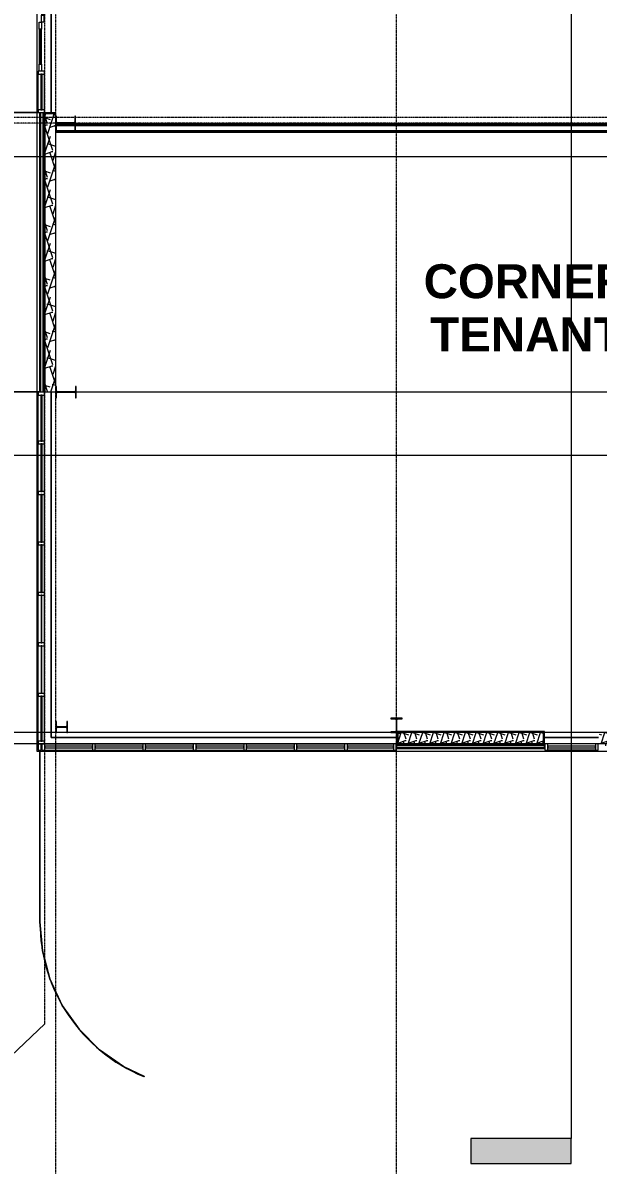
# Model space of a CAD drawing. Header units: inches. Extents: x 25369 to 33163, y -23509 to -20274.
# Drawn here: x 27977 to 28390, y -23098 to -22278 of the extents above; entities that cross this region are included whole.
import ezdxf

# ---------------------------------------------------------------- set-up
doc = ezdxf.new("R2010")
doc.units = ezdxf.units.IN
doc.header["$MEASUREMENT"] = 0
doc.linetypes.add('Grid Line 1_2_', pattern=[0.875, 0.5, -0.125, 0.125, -0.125])
for name, color, linetype, lineweight in [('A-DOOR', 31, 'Continuous', 13), ('A-FLOR', 192, 'Continuous', 13), ('A-GLAZ-CURT', 52, 'Continuous', 13), ('A-GLAZ-CWMG', 51, 'Continuous', 13), ('A-SITE-SWLK', 140, 'Continuous', 70), ('A-WALL', 113, 'Continuous', 13), ('A-WALL-PATT', 111, 'Continuous', 25), ('C-TOPO', 7, 'Continuous', 13), ('Conc', 7, 'Continuous', 70), ('G-ANNO-SYMB', 111, 'Continuous', 9), ('I-WALL', 2, 'Continuous', 13), ('L-SITE-WALL', 31, 'Continuous', 13), ('M-AREA-IDEN', 171, 'Continuous', 9), ('S-COLS', 52, 'Continuous', 13), ('S-GRID', 1, 'Continuous', 9)]:
    doc.layers.add(name, color=color, linetype=linetype, lineweight=lineweight)
doc.styles.add('Arial_B', font='arialbd.ttf', dxfattribs={"height": 24.354149})
pattern_1 = [(45, (5931.104, 0), (-19.00703, 19.00703), []), (45, (5931.104, 28.8), (-19.00703, 19.00703), [])]
pattern_2 = [(161.57, (5932.064, 0.96), (-7.6802237, -0.0009796), [0, -54.643, 6.067, 0]), (18.43, (5930.144, 0.96), (-7.6802237, 0.0009796), [0, -54.643, 6.067, 0]), (108.43, (5932.064, 0.96), (3.8382953, -19.20136532), [18.211, -42.499]), (71.57, (5930.144, 0.96), (3.8382953, 19.20136532), [18.211, -42.499])]
pattern_3 = [(0, (5931.104, 0), (30.72, 7.68), [2.534, -20.506, 2.534, -20.506, -122.88]), (0, (5931.104, 0), (30.72, 7.68), [-46.08, 2.534, -43.546, 2.534, -20.506, -53.76]), (0, (5931.104, 0), (30.72, 7.68), [-115.2, 2.534, -12.826, 2.534, -35.866]), (120, (5942.624, 3.84), (-22.0110751, 22.7643004), [2.534, -20.506, 2.534, -20.506, -122.88]), (120, (5942.624, 3.84), (-22.0110751, 22.7643004), [-46.08, 2.534, -43.546, 2.534, -20.506, -53.76]), (120, (5942.624, 3.84), (-22.0110751, 22.7643004), [-115.2, 2.534, -12.826, 2.534, -35.866]), (240, (5946.464, 19.2), (-8.7089249, -30.4443004), [2.534, -20.506, 2.534, -20.506, -122.88]), (240, (5946.464, 19.2), (-8.7089249, -30.4443004), [-46.08, 2.534, -43.546, 2.534, -20.506, -53.76]), (240, (5946.464, 19.2), (-8.7089249, -30.4443004), [-115.2, 2.534, -12.826, 2.534, -35.866])]
pattern_4 = [(0, (5931.104, 0), (0, 24), []), (90, (5931.104, 0), (-24, 1e-15), [])]
pattern_5 = [(0, (5931.104, 0), (61.44, 15.36), [2.534, -43.546, 2.534, -43.546, -245.76]), (0, (5931.104, 0), (61.44, 15.36), [-92.16, 2.534, -89.626, 2.534, -43.546, -107.52]), (0, (5931.104, 0), (61.44, 15.36), [-230.4, 2.534, -28.186, 2.534, -74.266]), (120, (5954.144, 7.68), (-44.02215, 45.528601), [2.534, -43.546, 2.534, -43.546, -245.76]), (120, (5954.144, 7.68), (-44.02215, 45.528601), [-92.16, 2.534, -89.626, 2.534, -43.546, -107.52]), (120, (5954.144, 7.68), (-44.02215, 45.528601), [-230.4, 2.534, -28.186, 2.534, -74.266]), (240, (5961.824, 38.4), (-17.41785, -60.888601), [2.534, -43.546, 2.534, -43.546, -245.76]), (240, (5961.824, 38.4), (-17.41785, -60.888601), [-92.16, 2.534, -89.626, 2.534, -43.546, -107.52]), (240, (5961.824, 38.4), (-17.41785, -60.888601), [-230.4, 2.534, -28.186, 2.534, -74.266])]

# ---------------------------------------------------------------- blocks, each defined once
blk = doc.blocks.new('Struct_Xcel_Sports Complex_rvt-2-Overall Floor Plan')
at = {"layer": 'A-FLOR', "color": 43, "lineweight": 9}
for p, q in [((22066.14, -22342.74), (22066.14, -22132.8)), ((22066.14, -22790.8), (22066.14, -22542.93)), ((22314.02, -22790.8), (22066.14, -22790.8)), ((22458.77, -22790.8), (22420.08, -22790.8))]:
    blk.add_line(p, q, dxfattribs=at)
at = {"layer": 'L-SITE-WALL', "color": 43, "lineweight": 9}
for p, q in [((22066.14, -22132.8), (22066.14, -22342.74)), ((22058.14, -22543.18), (22058.14, -22342.49)), ((22066.14, -22542.93), (22066.14, -22790.8)), ((22066.14, -22790.8), (22314.02, -22790.8)), ((22420.08, -22790.8), (22458.77, -22790.8)), ((22059.58, -22798.8), (22059.02, -22798.8)), ((22420.33, -22798.8), (22313.77, -22798.8))]:
    blk.add_line(p, q, dxfattribs=at)
blk = doc.blocks.new('W-Wide Flange-Column - B4_C-1389226-Overall Floor Plan')
at = {"layer": 'S-COLS', "lineweight": 9}
h = blk.add_hatch(dxfattribs=at)
h.set_pattern_fill('FP_19', color=253, style=0, pattern_type=2)
h.set_pattern_definition([(135, (-16852.2, -22073.765), (-19.00703, -19.00703), []), (135, (-16881, -22073.765), (-19.00703, -19.00703), [])])
h.paths.add_polyline_path([(4, -4.12), (4, -3.69), (0.84, -3.69), (0.35, -3.49), (0.14, -3), (0.14, 3), (0.35, 3.49), (0.84, 3.69), (4, 3.69), (4, 4.13), (-4, 4.13), (-4, 3.69), (-0.84, 3.69), (-0.35, 3.49), (-0.14, 3), (-0.14, -3), (-0.35, -3.49), (-0.84, -3.69), (-4, -3.69), (-4, -4.12), (-1.07, -4.12)], flags=0)
at = {"layer": 'S-COLS', "color": 7}
for p, q in [((4, 4.13), (-4, 4.13)), ((-4, 4.13), (-4, 3.69)), ((-4, 3.69), (-0.84, 3.69)), ((-0.14, 3), (-0.14, -3)), ((0.14, -3), (0.14, 3)), ((0.84, 3.69), (4, 3.69)), ((4, 3.69), (4, 4.13)), ((-0.84, -3.69), (-4, -3.69)), ((-4, -3.69), (-4, -4.12)), ((-4, -4.12), (4, -4.12)), ((4, -3.69), (0.84, -3.69)), ((4, -4.12), (4, -3.69))]:
    blk.add_line(p, q, dxfattribs=at)
for centre, start, end in [((-0.84, 3), 0, 90), ((0.84, 3), 90, 180), ((-0.84, -3), 270, 0), ((0.84, -3), 180, 270)]:
    blk.add_arc(centre, 0.691, start, end, dxfattribs=at)
blk = doc.blocks.new('W-Wide Flange-Column - B4_F-1389255-Overall Floor Plan')
at = {"layer": 'S-COLS', "lineweight": 9}
h = blk.add_hatch(dxfattribs=at)
h.set_pattern_fill('FP_22', color=253, style=0, pattern_type=2)
h.set_pattern_definition([(135, (-16611.95, -22076.89), (-19.00703, -19.00703), []), (135, (-16640.75, -22076.89), (-19.00703, -19.00703), [])])
h.paths.add_polyline_path([(4, 7.25), (-4, 7.25), (-4, 6.82), (-0.84, 6.82), (-0.35, 6.61), (-0.14, 6.12), (-0.14, -6.12), (-0.35, -6.61), (-0.84, -6.82), (-4, -6.82), (-4, -7.25), (4, -7.25), (4, -6.82), (0.84, -6.82), (0.35, -6.61), (0.14, -6.12), (0.14, 6.12), (0.35, 6.61), (0.84, 6.82), (4, 6.82)], flags=0)
at = {"layer": 'S-COLS', "color": 7}
for p, q in [((4, 7.25), (-4, 7.25)), ((-4, 7.25), (-4, 6.82)), ((-4, 6.82), (-0.84, 6.82)), ((-0.14, 6.12), (-0.14, -6.12)), ((0.14, -6.12), (0.14, 6.12)), ((0.84, 6.82), (4, 6.82)), ((4, 6.82), (4, 7.25)), ((-0.84, -6.82), (-4, -6.82)), ((-4, -6.82), (-4, -7.25)), ((-4, -7.25), (4, -7.25)), ((4, -6.82), (0.84, -6.82)), ((4, -7.25), (4, -6.82))]:
    blk.add_line(p, q, dxfattribs=at)
for centre, start, end in [((-0.84, 6.12), 0, 90), ((0.84, 6.12), 90, 180), ((-0.84, -6.12), 270, 0), ((0.84, -6.12), 180, 270)]:
    blk.add_arc(centre, 0.691, start, end, dxfattribs=at)
blk = doc.blocks.new('System Panel - INSULATED LOW-E GLAZING _SEE ELEVATIONS FOR U-FACTOR_ SHGC_ _ LT_-1142335-Overall Floor Plan')
at = {"layer": 'A-GLAZ-CURT', "color": 7}
for p, q in [((16.53125, -0.25), (-16.53125, -0.25)), ((-16.53125, -0.25), (-16.53125, -1.25)), ((-16.53125, -1.25), (16.53125, -1.25)), ((16.53125, -1.25), (16.53125, -0.25))]:
    blk.add_line(p, q, dxfattribs=at)
at = {"layer": 'A-GLAZ-CURT', "color": 10, "lineweight": 9}
for p, q in [((-16.53125, -1.25), (-16.53125, -0.25)), ((16.53125, -0.25), (-16.53125, -0.25)), ((-16.53125, -1.25), (16.53125, -1.25)), ((16.53125, -0.25), (16.53125, -1.25))]:
    blk.add_line(p, q, dxfattribs=at)
blk = doc.blocks.new('Rectangular Mullion - Exterior 2_ x 4_5_-1135321-Overall Floor Plan')
at = {"layer": 'A-GLAZ-CWMG', "color": 43, "lineweight": 9}
for p, q in [((22278.7, -22795.43), (22311.77, -22795.43)), ((22278.7, -22799.93), (22311.77, -22799.93))]:
    blk.add_line(p, q, dxfattribs=at)
blk = doc.blocks.new('Rectangular Mullion - Exterior 2_ x 4_5_-1142379-Overall Floor Plan')
at = {"layer": 'A-GLAZ-CWMG', "color": 7}
for p, q in [((-2, 3), (0, 3)), ((-2, -1.5), (-2, 3)), ((0, 3), (0, -1.5)), ((0, -1.5), (-2, -1.5))]:
    blk.add_line(p, q, dxfattribs=at)
blk = doc.blocks.new('Rectangular Mullion - Exterior 2_ x 4_5_-1142382-Overall Floor Plan')
at = {"layer": 'A-GLAZ-CWMG', "color": 7}
for p, q in [((0, 3), (-2, 3)), ((-2, 3), (-2, -1.5)), ((0, -1.5), (0, 3)), ((-2, -1.5), (0, -1.5))]:
    blk.add_line(p, q, dxfattribs=at)
blk = doc.blocks.new('System Panel - INSULATED LOW-E GLAZING _SEE ELEVATIONS FOR U-FACTOR_ SHGC_ _ LT_-827433-Overall Floor Plan')
at = {"layer": 'A-GLAZ-CURT', "color": 7}
for p, q in [((17.09375, -0.25), (-17.09375, -0.25)), ((-17.09375, -0.25), (-17.09375, -1.25)), ((-17.09375, -1.25), (17.09375, -1.25)), ((17.09375, -1.25), (17.09375, -0.25))]:
    blk.add_line(p, q, dxfattribs=at)
at = {"layer": 'A-GLAZ-CURT', "color": 10, "lineweight": 9}
for p, q in [((-17.09375, -1.25), (-17.09375, -0.25)), ((17.09375, -0.25), (-17.09375, -0.25)), ((-17.09375, -1.25), (17.09375, -1.25)), ((17.09375, -0.25), (17.09375, -1.25))]:
    blk.add_line(p, q, dxfattribs=at)
blk = doc.blocks.new('Rectangular Mullion - Exterior 2_ x 4_5_-769211-Overall Floor Plan')
at = {"layer": 'A-GLAZ-CWMG', "color": 43, "lineweight": 9}
for p, q in [((26281.52, -22759.18), (26281.52, -22724.99)), ((26286.02, -22759.18), (26286.02, -22724.99))]:
    blk.add_line(p, q, dxfattribs=at)
blk = doc.blocks.new('Rectangular Mullion - Exterior 2_ x 4_5_-827464-Overall Floor Plan')
at = {"layer": 'A-GLAZ-CWMG', "color": 7}
for p, q in [((-1, 3), (1, 3)), ((-1, -1.5), (-1, 3)), ((1, 3), (1, -1.5)), ((1, -1.5), (-1, -1.5))]:
    blk.add_line(p, q, dxfattribs=at)
blk = doc.blocks.new('Rectangular Mullion - Exterior 2_ x 4_5_-V15-Overall Floor Plan')
at = {"layer": 'A-GLAZ-CWMG', "color": 43, "lineweight": 9}
for p, q in [((22206.33, -22795.43), (22240.52, -22795.43)), ((22206.33, -22799.93), (22240.52, -22799.93))]:
    blk.add_line(p, q, dxfattribs=at)
blk = doc.blocks.new('Rectangular Mullion - Exterior 2_ x 4_5_-1115231-Overall Floor Plan')
at = {"layer": 'A-GLAZ-CWMG', "color": 7}
for p, q in [((-1, 3), (1, 3)), ((-1, -1.5), (-1, 3)), ((1, 3), (1, -1.5)), ((1, -1.5), (-1, -1.5))]:
    blk.add_line(p, q, dxfattribs=at)
blk = doc.blocks.new('System Panel - INSULATED LOW-E GLAZING _SEE ELEVATIONS FOR U-FACTOR_ SHGC_ _ LT_-1142345-Overall Floor Plan')
at = {"layer": 'A-GLAZ-CURT', "color": 7}
for p, q in [((16.53125, 1.25), (-16.53125, 1.25)), ((-16.53125, 1.25), (-16.53125, 0.25)), ((-16.53125, 0.25), (16.53125, 0.25)), ((16.53125, 0.25), (16.53125, 1.25))]:
    blk.add_line(p, q, dxfattribs=at)
at = {"layer": 'A-GLAZ-CURT', "color": 10, "lineweight": 9}
for p, q in [((-16.53125, 0.25), (-16.53125, 1.25)), ((16.53125, 1.25), (-16.53125, 1.25)), ((-16.53125, 0.25), (16.53125, 0.25)), ((16.53125, 1.25), (16.53125, 0.25))]:
    blk.add_line(p, q, dxfattribs=at)
blk = doc.blocks.new('Rectangular Mullion - Exterior 2_ x 4_5_-1135311-Overall Floor Plan')
at = {"layer": 'A-GLAZ-CWMG', "color": 43, "lineweight": 9}
for p, q in [((26123.39, -22752.24), (26123.39, -22785.3)), ((26127.89, -22752.24), (26127.89, -22785.3))]:
    blk.add_line(p, q, dxfattribs=at)
blk = doc.blocks.new('Rectangular Mullion - Exterior 2_ x 4_5_-1142387-Overall Floor Plan')
at = {"layer": 'A-GLAZ-CWMG', "color": 7}
for p, q in [((-2, 1.5), (0, 1.5)), ((-2, -3), (-2, 1.5)), ((0, 1.5), (0, -3)), ((0, -3), (-2, -3))]:
    blk.add_line(p, q, dxfattribs=at)
blk = doc.blocks.new('Rectangular Mullion - Exterior 2_ x 4_5_-1142372-Overall Floor Plan')
at = {"layer": 'A-GLAZ-CWMG', "color": 7}
for p, q in [((0, 1.5), (-2, 1.5)), ((-2, 1.5), (-2, -3)), ((0, -3), (0, 1.5)), ((-2, -3), (0, -3))]:
    blk.add_line(p, q, dxfattribs=at)
blk = doc.blocks.new('System Panel - INSULATED LOW-E GLAZING _SEE ELEVATIONS FOR U-FACTOR_ SHGC_ _ LT_-827454-Overall Floor Plan')
at = {"layer": 'A-GLAZ-CURT', "color": 7}
for p, q in [((17.09375, 1.25), (-17.09375, 1.25)), ((-17.09375, 1.25), (-17.09375, 0.25)), ((-17.09375, 0.25), (17.09375, 0.25)), ((17.09375, 0.25), (17.09375, 1.25))]:
    blk.add_line(p, q, dxfattribs=at)
at = {"layer": 'A-GLAZ-CURT', "color": 10, "lineweight": 9}
for p, q in [((-17.09375, 0.25), (-17.09375, 1.25)), ((17.09375, 1.25), (-17.09375, 1.25)), ((-17.09375, 0.25), (17.09375, 0.25)), ((17.09375, 1.25), (17.09375, 0.25))]:
    blk.add_line(p, q, dxfattribs=at)
blk = doc.blocks.new('Rectangular Mullion - Exterior 2_ x 4_5_-769167-Overall Floor Plan')
at = {"layer": 'A-GLAZ-CWMG', "color": 43, "lineweight": 9}
for p, q in [((26123.39, -22716.05), (26123.39, -22750.24)), ((26127.89, -22716.05), (26127.89, -22750.24))]:
    blk.add_line(p, q, dxfattribs=at)
blk = doc.blocks.new('Rectangular Mullion - Exterior 2_ x 4_5_-827470-Overall Floor Plan')
at = {"layer": 'A-GLAZ-CWMG', "color": 7}
for p, q in [((-1, 1.5), (1, 1.5)), ((-1, -3), (-1, 1.5)), ((1, 1.5), (1, -3)), ((1, -3), (-1, -3))]:
    blk.add_line(p, q, dxfattribs=at)
blk = doc.blocks.new('Rectangular Mullion - Exterior 2_ x 4_5_-V12-Overall Floor Plan')
at = {"layer": 'A-GLAZ-CWMG', "color": 43, "lineweight": 9}
for p, q in [((26197.02, -22795.43), (26162.83, -22795.43)), ((26197.02, -22799.93), (26162.83, -22799.93))]:
    blk.add_line(p, q, dxfattribs=at)
blk = doc.blocks.new('Rectangular Mullion - Exterior 2_ x 4_5_-1142343-Overall Floor Plan')
at = {"layer": 'A-GLAZ-CWMG', "color": 7}
for p, q in [((-1, 1.5), (1, 1.5)), ((-1, -3), (-1, 1.5)), ((1, 1.5), (1, -3)), ((1, -3), (-1, -3))]:
    blk.add_line(p, q, dxfattribs=at)
blk = doc.blocks.new('System Panel - Interior Glazing-1973687-Overall Floor Plan')
at = {"layer": 'A-GLAZ-CURT', "color": 7}
for p, q in [((17.09375, 0.9375), (-17.09375, 0.9375)), ((-17.09375, 0.9375), (-17.09375, 0.5625)), ((-17.09375, 0.5625), (17.09375, 0.5625)), ((17.09375, 0.5625), (17.09375, 0.9375))]:
    blk.add_line(p, q, dxfattribs=at)
blk = doc.blocks.new('System Panel - INSULATED LOW-E GLAZING _SEE ELEVATIONS FOR U-FACTOR_ SHGC_ _ LT_-1142391-Overall Floor Plan')
at = {"layer": 'A-GLAZ-CURT', "color": 7}
for p, q in [((16.13, 1.25), (-16.13, 1.25)), ((-16.13, 1.25), (-16.13, 0.25)), ((-16.13, 0.25), (16.13, 0.25)), ((16.13, 0.25), (16.13, 1.25))]:
    blk.add_line(p, q, dxfattribs=at)
at = {"layer": 'A-GLAZ-CURT', "color": 10, "lineweight": 9}
for p, q in [((-16.13, 0.25), (-16.13, 1.25)), ((16.13, 1.25), (-16.13, 1.25)), ((-16.13, 0.25), (16.13, 0.25)), ((16.13, 1.25), (16.13, 0.25))]:
    blk.add_line(p, q, dxfattribs=at)
blk = doc.blocks.new('Rectangular Mullion - Exterior 2_ x 4_5_-1973654-Overall Floor Plan')
at = {"layer": 'A-GLAZ-CWMG', "color": 43, "lineweight": 9}
for p, q in [((22057.02, -22793.43), (22057.02, -22761.18)), ((22061.52, -22793.43), (22061.52, -22761.18))]:
    blk.add_line(p, q, dxfattribs=at)
blk = doc.blocks.new('Rectangular Mullion - Exterior 2_ x 4_5_-1142359-Overall Floor Plan')
at = {"layer": 'A-GLAZ-CWMG', "color": 7}
for p, q in [((-2, 1.5), (0, 1.5)), ((-2, -3), (-2, 1.5)), ((0, 1.5), (0, -3)), ((0, -3), (-2, -3))]:
    blk.add_line(p, q, dxfattribs=at)
blk = doc.blocks.new('Rectangular Mullion - Exterior 2_ x 4_5_-1142353-Overall Floor Plan')
at = {"layer": 'A-GLAZ-CWMG', "color": 7}
for p, q in [((0, 1.5), (-2, 1.5)), ((-2, 1.5), (-2, -3)), ((0, -3), (0, 1.5)), ((-2, -3), (0, -3))]:
    blk.add_line(p, q, dxfattribs=at)
blk = doc.blocks.new('Rectangular Mullion - Exterior 2_ x 4_5_-1060760-Overall Floor Plan')
at = {"layer": 'A-GLAZ-CWMG', "color": 43, "lineweight": 9}
for p, q in [((25834.02, -22795.43), (25799.83, -22795.43)), ((25834.02, -22799.93), (25799.83, -22799.93))]:
    blk.add_line(p, q, dxfattribs=at)
blk = doc.blocks.new('Sliding Door - one-1982820-Overall Floor Plan')
at = {"layer": 'A-DOOR', "color": 7}
for p, q in [((-35.1875, 2.5), (-30.1875, 2.5)), ((-35.1875, 0.75), (-35.1875, 2.5)), ((-30.1875, 0.75), (-35.1875, 0.75)), ((-30.1875, 2.5), (-30.1875, 0.75)), ((-30.1875, 1.25), (-30.1875, 2)), ((-30.1875, 2), (-5, 2)), ((-5, 1.25), (-30.1875, 1.25)), ((-5, 2.5), (0, 2.5)), ((-5, 0.75), (-5, 2.5)), ((-5, 2), (-5, 1.25)), ((0, 0.75), (-5, 0.75)), ((0, 2.5), (0, 0.75)), ((0, -1), (0, 0.75)), ((0, 0.75), (5, 0.75)), ((5, 0.75), (5, -1)), ((5, -0.5), (5, 0.25)), ((5, 0.25), (30.1875, 0.25)), ((30.1875, -1), (30.1875, 0.75)), ((30.1875, 0.75), (35.1875, 0.75)), ((30.1875, 0.25), (30.1875, -0.5)), ((35.1875, 0.75), (35.1875, -1)), ((5, -1), (0, -1)), ((30.1875, -0.5), (5, -0.5)), ((35.1875, -1), (30.1875, -1))]:
    blk.add_line(p, q, dxfattribs=at)
at = {"layer": 'A-DOOR', "color": 43, "lineweight": 9}
for p, q in [((-5, 2.5), (-30.1875, 2.5)), ((-30.1875, 0.75), (-5, 0.75)), ((30.1875, 0.75), (5, 0.75)), ((5, -1), (30.1875, -1))]:
    blk.add_line(p, q, dxfattribs=at)
blk = doc.blocks.new('System Panel - INSULATED LOW-E GLAZING _SEE ELEVATIONS FOR U-FACTOR_ SHGC_ _ LT_-1832056-Overall Floor Plan')
at = {"layer": 'A-GLAZ-CURT', "color": 7}
for p, q in [((12.81, 1.25), (-12.81, 1.25)), ((-12.81, 1.25), (-12.81, 0.25)), ((-12.81, 0.25), (12.81, 0.25)), ((12.81, 0.25), (12.81, 1.25))]:
    blk.add_line(p, q, dxfattribs=at)
at = {"layer": 'A-GLAZ-CURT', "color": 10, "lineweight": 9}
for p, q in [((-12.81, 0.25), (-12.81, 1.25)), ((12.81, 1.25), (-12.81, 1.25)), ((-12.81, 0.25), (12.81, 0.25)), ((12.81, 1.25), (12.81, 0.25))]:
    blk.add_line(p, q, dxfattribs=at)
blk = doc.blocks.new('Rectangular Mullion - Exterior 2_ x 4_5_-V80-Overall Floor Plan')
at = {"layer": 'A-GLAZ-CWMG', "color": 7}
for p, q in [((-1, 1.5), (1, 1.5)), ((-1, 1), (-1, 1.5)), ((1, 1.5), (1, -3)), ((-1, -3), (-1, -0.75)), ((1, -3), (-1, -3))]:
    blk.add_line(p, q, dxfattribs=at)
blk = doc.blocks.new('Rectangular Mullion - Exterior 2_ x 4_5_-1832051-Overall Floor Plan')
at = {"layer": 'A-GLAZ-CWMG', "color": 43, "lineweight": 9}
for p, q in [((22057.02, -22340.49), (22057.02, -22314.87)), ((22061.52, -22340.49), (22061.52, -22314.87))]:
    blk.add_line(p, q, dxfattribs=at)
blk = doc.blocks.new('Section - 3_32_ x 3_8_-18514-Overall Floor Plan')
at = {"layer": 'G-ANNO-SYMB'}
blk.add_hatch(color=256, dxfattribs=at).paths.add_polyline_path([(0, 0.375), (0, 0), (-0.09375, 0), (-0.09375, 0.375)], flags=0)
for p, q in [((0, 0.375), (-0.09375, 0.375)), ((-0.09375, 0.375), (-0.09375, 0)), ((0, 0), (0, 0.375)), ((-0.09375, 0), (0, 0))]:
    blk.add_line(p, q, dxfattribs=at)

msp = doc.modelspace()

# ---------------------------------------------------------------- hatches: boundary and pattern name
at = {"layer": 'A-WALL-PATT', "lineweight": 9}
h = msp.add_hatch(dxfattribs=at)
h.set_pattern_fill('FP_21', color=253, style=0, pattern_type=2)
h.set_pattern_definition(pattern_4)
h.paths.add_polyline_path([(27992.24, -22542.93), (27992.24, -22342.74), (27991.24, -22342.74), (27991.24, -22542.93)], flags=0)
h = msp.add_hatch(dxfattribs=at)
h.set_pattern_fill('FP_20', color=253, style=0, pattern_type=2)
h.set_pattern_definition(pattern_3)
h.paths.add_polyline_path([(27992.74, -22542.93), (27992.74, -22342.74), (27992.24, -22342.74), (27992.24, -22542.93)], flags=0)
h = msp.add_hatch(dxfattribs=at)
h.set_pattern_fill('FP_18', color=253, style=0, pattern_type=2)
h.set_pattern_definition(pattern_2)
h.paths.add_polyline_path([(28000.74, -22542.93), (28000.74, -22342.74), (27992.74, -22342.74), (27992.74, -22542.93)], flags=0)
h = msp.add_hatch(dxfattribs=at)
h.set_pattern_fill('FP_17', color=253, style=0, pattern_type=2)
h.set_pattern_definition(pattern_5)
h.paths.add_polyline_path([(28712.49, -22351.18), (28712.49, -22350.55), (28000.74, -22350.55), (28000.74, -22351.18), (28645.43, -22351.18)], flags=0)
h = msp.add_hatch(dxfattribs=at)
h.set_pattern_fill('FP_17', color=253, style=0, pattern_type=2)
h.set_pattern_definition(pattern_5)
h.paths.add_polyline_path([(28712.49, -22351.8), (28712.49, -22351.18), (28000.74, -22351.18), (28000.74, -22351.8), (28645.43, -22351.8)], flags=0)
h = msp.add_hatch(dxfattribs=at)
h.set_pattern_fill('FP_17', color=253, style=0, pattern_type=2)
h.set_pattern_definition(pattern_5)
h.paths.add_polyline_path([(28712.49, -22355.93), (28712.49, -22355.3), (28000.74, -22355.3), (28000.74, -22355.93), (28645.43, -22355.93)], flags=0)
h = msp.add_hatch(dxfattribs=at)
h.set_pattern_fill('FP_17', color=253, style=0, pattern_type=2)
h.set_pattern_definition(pattern_5)
h.paths.add_polyline_path([(28712.49, -22356.55), (28712.49, -22355.93), (28000.74, -22355.93), (28000.74, -22356.55), (28645.43, -22356.55)], flags=0)
h = msp.add_hatch(dxfattribs=at)
h.set_pattern_fill('FP_18', color=253, style=0, pattern_type=2)
h.set_pattern_definition(pattern_2)
h.paths.add_polyline_path([(28350.43, -22795.3), (28350.43, -22787.3), (28245.87, -22787.3), (28245.87, -22795.3), (28294.5, -22795.3)], flags=0)
h.paths.add_polyline_path([(28390.62, -22795.3), (28741.06, -22795.3), (28741.06, -22787.3), (28390.62, -22787.3)], flags=0)
h = msp.add_hatch(dxfattribs=at)
h.set_pattern_fill('FP_20', color=253, style=0, pattern_type=2)
h.set_pattern_definition(pattern_3)
h.paths.add_polyline_path([(28350.43, -22795.8), (28350.43, -22795.3), (28245.87, -22795.3), (28245.87, -22795.8), (28294.5, -22795.8)], flags=0)
h.paths.add_polyline_path([(28390.62, -22795.8), (28741.06, -22795.8), (28741.06, -22795.3), (28390.62, -22795.3)], flags=0)
h = msp.add_hatch(dxfattribs=at)
h.set_pattern_fill('FP_21', color=253, style=0, pattern_type=2)
h.set_pattern_definition(pattern_4)
h.paths.add_polyline_path([(28259.41, -22796.8), (28350.43, -22796.8), (28350.43, -22795.8), (28245.87, -22795.8), (28245.87, -22796.8)], flags=0)
h.paths.add_polyline_path([(28390.62, -22796.8), (28741.06, -22796.8), (28741.06, -22795.8), (28390.62, -22795.8)], flags=0)
at = {"layer": 'S-COLS', "lineweight": 9}
h = msp.add_hatch(dxfattribs=at)
h.set_pattern_fill('FP_15', color=253, style=0, pattern_type=2)
h.set_pattern_definition(pattern_1)
h.paths.add_polyline_path([(27992.74, -22345.08), (27993.02, -22344.97), (27993.13, -22344.69), (27993.39, -22343.04), (28000.09, -22343.04), (28000.47, -22344.97), (28000.74, -22345.08), (28000.74, -22342.74), (27992.74, -22342.74)], flags=0)
h = msp.add_hatch(dxfattribs=at)
h.set_pattern_fill('FP_15', color=253, style=0, pattern_type=2)
h.set_pattern_definition(pattern_1)
h.paths.add_polyline_path([(28000.74, -22355.05), (28001.18, -22355.05), (28001.18, -22350.89), (28001.38, -22350.4), (28001.87, -22350.2), (28013.76, -22350.26), (28014.11, -22350.4), (28014.31, -22350.89), (28014.31, -22355.05), (28014.74, -22355.05), (28014.74, -22345.05), (28014.31, -22345.05), (28014.31, -22349.22), (28014.11, -22349.71), (28013.62, -22349.91), (28001.87, -22349.91), (28001.38, -22349.71), (28001.18, -22349.22), (28001.18, -22345.05), (28000.74, -22345.05)], flags=0)
h = msp.add_hatch(dxfattribs=at)
h.set_pattern_fill('FP_15', color=253, style=0, pattern_type=2)
h.set_pattern_definition(pattern_1)
h.paths.add_polyline_path([(28240.99, -22787.3), (28248.99, -22787.3), (28248.99, -22786.87), (28245.83, -22786.87), (28245.34, -22786.67), (28245.14, -22786.18), (28245.14, -22778.18), (28245.34, -22777.69), (28245.83, -22777.49), (28248.99, -22777.49), (28248.99, -22777.05), (28240.99, -22777.05), (28240.99, -22777.49), (28244.16, -22777.49), (28244.65, -22777.69), (28244.85, -22778.18), (28244.85, -22786.18), (28244.65, -22786.67), (28244.16, -22786.87), (28240.99, -22786.87)], flags=0)

# ---------------------------------------------------------------- linework, layer by layer
at = {"layer": 'A-SITE-SWLK', "color": 43, "lineweight": 9}
for p, q in [((27914.34, -22342.49), (27988.12, -22342.49)), ((27914.34, -22542.93), (27989.24, -22542.93))]:
    msp.add_line(p, q, dxfattribs=at)
msp.add_arc((28109.24, -22923.09), 120, 180, 247.72043, dxfattribs=at)
at = {"layer": 'A-WALL', "color": 7}
for p, q in [((28000.74, -22342.74), (27989.43, -22342.74)), ((27989.43, -22342.74), (27989.43, -22542.93)), ((27989.74, -22342.74), (27989.74, -22542.93)), ((27991.24, -22342.74), (27991.24, -22542.93)), ((27992.24, -22342.74), (27992.24, -22542.93)), ((27992.74, -22342.74), (27992.74, -22542.93)), ((28000.74, -22539.05), (28000.74, -22342.74)), ((28000.74, -22351.18), (28712.49, -22351.18)), ((28000.74, -22351.8), (28712.49, -22351.8)), ((28000.74, -22355.3), (28712.49, -22355.3)), ((28000.74, -22355.93), (28712.49, -22355.93)), ((27989.43, -22542.93), (28000.74, -22542.93)), ((28351.18, -22786.55), (28245.12, -22786.55)), ((28245.12, -22786.55), (28245.12, -22798.62)), ((28245.87, -22787.3), (28245.87, -22796.8)), ((28350.43, -22787.3), (28245.87, -22787.3)), ((28350.43, -22796.8), (28350.43, -22787.3)), ((28351.18, -22798.62), (28351.18, -22786.55)), ((28351.18, -22796.8), (28245.12, -22796.8)), ((28351.18, -22798.3), (28245.12, -22798.3)), ((28245.12, -22798.62), (28351.18, -22798.62)), ((28350.43, -22795.3), (28245.87, -22795.3)), ((28350.43, -22795.8), (28245.87, -22795.8))]:
    msp.add_line(p, q, dxfattribs=at)
at = {"layer": 'C-TOPO', "color": 43, "lineweight": 9}
for p, q in [((27997.24, -22342.74), (27997.24, -22132.8)), ((27988.12, -22342.49), (27914.34, -22342.49)), ((27914.34, -22342.49), (27988.12, -22342.49)), ((27914.34, -22542.93), (27989.24, -22542.93)), ((27989.24, -22542.93), (27914.34, -22542.93)), ((27989.24, -22542.93), (27989.24, -22543.18)), ((27989.24, -22543.18), (27989.24, -22542.93)), ((27997.24, -22790.8), (27997.24, -22542.93)), ((28245.12, -22790.8), (27997.24, -22790.8)), ((28389.87, -22790.8), (28351.18, -22790.8)), ((27989.24, -22799.93), (27989.24, -22923.08)), ((27989.24, -22923.08), (27989.24, -22799.93)), ((27989.24, -22923.08), (27991.07, -22943.92)), ((27991.07, -22943.92), (27989.24, -22923.08)), ((27991.07, -22943.92), (27996.48, -22964.13)), ((27996.48, -22964.13), (27991.07, -22943.92)), ((27996.48, -22964.13), (28005.32, -22983.08)), ((28005.32, -22983.08), (27996.48, -22964.13)), ((28005.32, -22983.08), (28017.32, -23000.22)), ((28017.32, -23000.22), (28005.32, -22983.08)), ((28017.32, -23000.22), (28032.11, -23015.01)), ((28032.11, -23015.01), (28017.32, -23000.22)), ((28032.11, -23015.01), (28049.24, -23027.01)), ((28049.24, -23027.01), (28032.11, -23015.01)), ((28049.24, -23027.01), (28064.24, -23034)), ((28064.24, -23034), (28049.24, -23027.01))]:
    msp.add_line(p, q, dxfattribs=at)
at = {"layer": 'Conc', "color": 43, "lineweight": 9}
msp.add_line((27989.24, -22799.93), (27989.24, -22923.09), dxfattribs=at)
at = {"layer": 'G-ANNO-SYMB'}
for p, q in [((28370.28, -20694.34), (28370.28, -23078.53)), ((32514.71, -22374.36), (27928.4, -22374.36)), ((32514.71, -22588.63), (27924.76, -22588.63))]:
    msp.add_line(p, q, dxfattribs=at)
at = {"layer": 'I-WALL', "color": 7}
for p, q in [((28723.24, -22350.55), (28000.74, -22350.55)), ((28000.74, -22356.55), (28712.49, -22356.55))]:
    msp.add_line(p, q, dxfattribs=at)
at = {"layer": 'L-SITE-WALL', "color": 43, "lineweight": 9}
for p, q in [((27987.24, -22800.8), (27987.24, -20889.55)), ((27989.24, -22342.49), (27989.24, -22543.18)), ((28571.93, -22800.8), (27987.24, -22800.8)), ((27990.12, -22798.8), (27990.68, -22798.8)), ((28244.87, -22798.8), (28351.43, -22798.8))]:
    msp.add_line(p, q, dxfattribs=at)
at = {"layer": 'S-COLS', "color": 7}
for p, q in [((28000.74, -22342.74), (27992.74, -22342.74)), ((27992.74, -22342.74), (27992.74, -22345.08)), ((27993.13, -22344.69), (27993.39, -22343.04)), ((27993.39, -22343.04), (28000.09, -22343.04)), ((28000.09, -22343.04), (28000.35, -22344.69)), ((28000.74, -22345.08), (28000.74, -22342.74)), ((28001.18, -22345.05), (28000.74, -22345.05)), ((28000.74, -22345.05), (28000.74, -22355.05)), ((28001.18, -22349.22), (28001.18, -22345.05)), ((28013.62, -22349.91), (28001.87, -22349.91)), ((28014.74, -22345.05), (28014.31, -22345.05)), ((28014.31, -22345.05), (28014.31, -22349.22)), ((28014.74, -22355.05), (28014.74, -22345.05)), ((28000.74, -22355.05), (28001.18, -22355.05)), ((28001.18, -22355.05), (28001.18, -22350.89)), ((28001.87, -22350.2), (28013.62, -22350.2)), ((28014.31, -22350.89), (28014.31, -22355.05)), ((28014.31, -22355.05), (28014.74, -22355.05)), ((28248.99, -22777.05), (28240.99, -22777.05)), ((28240.99, -22777.05), (28240.99, -22777.49)), ((28240.99, -22777.49), (28244.16, -22777.49)), ((28244.85, -22778.18), (28244.85, -22786.18)), ((28245.14, -22786.18), (28245.14, -22778.18)), ((28245.83, -22777.49), (28248.99, -22777.49)), ((28248.99, -22777.49), (28248.99, -22777.05)), ((28244.16, -22786.87), (28240.99, -22786.87)), ((28240.99, -22786.87), (28240.99, -22787.3)), ((28240.99, -22787.3), (28248.99, -22787.3)), ((28248.99, -22786.87), (28245.83, -22786.87)), ((28248.33, -22787.3), (28245.99, -22787.3)), ((28245.99, -22787.3), (28245.99, -22795.3)), ((28246.3, -22787.95), (28247.94, -22787.69)), ((28246.3, -22794.65), (28246.3, -22787.95)), ((28248.99, -22787.3), (28248.99, -22786.87)), ((28245.99, -22795.3), (28248.33, -22795.3)), ((28247.94, -22794.91), (28246.3, -22794.65))]:
    msp.add_line(p, q, dxfattribs=at)
for centre, radius, start, end in [((27992.74, -22344.69), 0.39, 270, 0), ((28000.74, -22344.69), 0.39, 180, 270), ((28001.87, -22349.22), 0.691, 180, 270), ((28013.62, -22349.22), 0.691, 270, 0), ((28001.87, -22350.89), 0.691, 90, 180), ((28013.62, -22350.89), 0.691, 0, 90), ((28244.16, -22778.18), 0.691, 0, 90), ((28245.83, -22778.18), 0.691, 90, 180), ((28244.16, -22786.18), 0.691, 270, 0), ((28245.83, -22786.18), 0.691, 180, 270), ((28247.94, -22787.3), 0.39, 270, 0), ((28247.94, -22795.3), 0.39, 0, 90)]:
    msp.add_arc(centre, radius, start, end, dxfattribs=at)
at = {"layer": 'S-GRID', "linetype": 'Grid Line 1_2_'}
for p, q in [((28000.74, -23155.1), (28000.74, -20370)), ((28244.99, -23155.1), (28244.99, -20370)), ((27992.74, -22996.34), (27992.74, -20466)), ((28696.12, -22350.05), (27402.46, -22350.05)), ((28696.12, -22346.05), (27498.46, -22346.05)), ((32358.45, -22543.05), (27402.46, -22543.05)), ((32650.17, -22543.05), (27721.31, -22543.05)), ((32358.45, -22787.3), (27402.46, -22787.3)), ((32650.17, -22787.3), (27721.31, -22787.3)), ((32262.45, -22795.3), (27498.46, -22795.3)), ((32554.17, -22795.3), (27846.62, -22795.3))]:
    msp.add_line(p, q, dxfattribs=at)
at = {"layer": 'S-GRID'}
msp.add_line((27992.74, -22996.34), (27875.94, -23107.1), dxfattribs=at)

# ---------------------------------------------------------------- block references
at = {"color": 250, "lineweight": 5}
msp.add_blockref('Struct_Xcel_Sports Complex_rvt-2-Overall Floor Plan', (5931.1, 0), dxfattribs=at)
at = {"layer": 'A-DOOR', "color": 43, "lineweight": 9, "rotation": 270.0000000000001}
msp.add_blockref('Sliding Door - one-1982820-Overall Floor Plan', (27989.62, -22277.68), dxfattribs=at)
at = {"layer": 'A-GLAZ-CURT', "color": 10, "lineweight": 9}
for name, p, rotation in [('System Panel - INSULATED LOW-E GLAZING _SEE ELEVATIONS FOR U-FACTOR_ SHGC_ _ LT_-1832056-Overall Floor Plan', (27989.62, -22327.68), 270.0000000000001), ('System Panel - INSULATED LOW-E GLAZING _SEE ELEVATIONS FOR U-FACTOR_ SHGC_ _ LT_-1142345-Overall Floor Plan', (27989.62, -22561.71), 270.0000000000001), ('System Panel - INSULATED LOW-E GLAZING _SEE ELEVATIONS FOR U-FACTOR_ SHGC_ _ LT_-827454-Overall Floor Plan', (27989.62, -22597.33), 270.0000000000001), ('System Panel - INSULATED LOW-E GLAZING _SEE ELEVATIONS FOR U-FACTOR_ SHGC_ _ LT_-827454-Overall Floor Plan', (27989.62, -22633.52), 270.0000000000001), ('System Panel - INSULATED LOW-E GLAZING _SEE ELEVATIONS FOR U-FACTOR_ SHGC_ _ LT_-827454-Overall Floor Plan', (27989.62, -22669.71), 270.0000000000001), ('System Panel - INSULATED LOW-E GLAZING _SEE ELEVATIONS FOR U-FACTOR_ SHGC_ _ LT_-1142391-Overall Floor Plan', (27989.62, -22777.3), 270.0000000000001), ('System Panel - INSULATED LOW-E GLAZING _SEE ELEVATIONS FOR U-FACTOR_ SHGC_ _ LT_-827433-Overall Floor Plan', (28009.77, -22798.43), 180), ('System Panel - INSULATED LOW-E GLAZING _SEE ELEVATIONS FOR U-FACTOR_ SHGC_ _ LT_-827433-Overall Floor Plan', (28045.96, -22798.43), 180), ('System Panel - INSULATED LOW-E GLAZING _SEE ELEVATIONS FOR U-FACTOR_ SHGC_ _ LT_-827433-Overall Floor Plan', (28082.15, -22798.43), 180), ('System Panel - INSULATED LOW-E GLAZING _SEE ELEVATIONS FOR U-FACTOR_ SHGC_ _ LT_-827433-Overall Floor Plan', (28118.34, -22798.43), 180), ('System Panel - INSULATED LOW-E GLAZING _SEE ELEVATIONS FOR U-FACTOR_ SHGC_ _ LT_-827433-Overall Floor Plan', (28154.52, -22798.43), 180), ('System Panel - INSULATED LOW-E GLAZING _SEE ELEVATIONS FOR U-FACTOR_ SHGC_ _ LT_-827433-Overall Floor Plan', (28190.71, -22798.43), 180), ('System Panel - INSULATED LOW-E GLAZING _SEE ELEVATIONS FOR U-FACTOR_ SHGC_ _ LT_-1142335-Overall Floor Plan', (28226.34, -22798.43), 180)]:
    msp.add_blockref(name, p, dxfattribs=dict(at, rotation=rotation))
at = {"layer": 'A-GLAZ-CURT', "color": 43, "lineweight": 9, "rotation": 270.0000000000001}
for p in [(27989.62, -22705.9), (27989.62, -22742.08)]:
    msp.add_blockref('System Panel - Interior Glazing-1973687-Overall Floor Plan', p, dxfattribs=at)
at = {"layer": 'A-GLAZ-CURT', "color": 10, "lineweight": 9}
msp.add_blockref('System Panel - INSULATED LOW-E GLAZING _SEE ELEVATIONS FOR U-FACTOR_ SHGC_ _ LT_-827454-Overall Floor Plan', (28370.52, -22798.43), dxfattribs=at)
at = {"layer": 'A-GLAZ-CWMG', "color": 43, "lineweight": 9, "extrusion": (0, 0, -1)}
for name, p, rotation in [('Rectangular Mullion - Exterior 2_ x 4_5_-V80-Overall Floor Plan', (-27989.62, -22313.87), 269.9999999999999), ('Rectangular Mullion - Exterior 2_ x 4_5_-1142387-Overall Floor Plan', (-27989.62, -22342.49), 269.9999999999999), ('Rectangular Mullion - Exterior 2_ x 4_5_-827470-Overall Floor Plan', (-27989.62, -22579.24), 269.9999999999999), ('Rectangular Mullion - Exterior 2_ x 4_5_-1142343-Overall Floor Plan', (-27989.62, -22615.43), 269.9999999999999), ('Rectangular Mullion - Exterior 2_ x 4_5_-1142343-Overall Floor Plan', (-27989.62, -22651.62), 269.9999999999999), ('Rectangular Mullion - Exterior 2_ x 4_5_-1142343-Overall Floor Plan', (-27989.62, -22687.8), 269.9999999999999), ('Rectangular Mullion - Exterior 2_ x 4_5_-827470-Overall Floor Plan', (-27989.62, -22723.99), 269.9999999999999), ('Rectangular Mullion - Exterior 2_ x 4_5_-1142343-Overall Floor Plan', (-27989.62, -22760.18), 269.9999999999999), ('Rectangular Mullion - Exterior 2_ x 4_5_-1142387-Overall Floor Plan', (-27989.62, -22795.43), 269.9999999999999), ('Rectangular Mullion - Exterior 2_ x 4_5_-1142359-Overall Floor Plan', (-28389.62, -22798.43), 180)]:
    msp.add_blockref(name, p, dxfattribs=dict(at, rotation=rotation))
at = {"layer": 'A-GLAZ-CWMG', "color": 43, "lineweight": 9}
for name, p in [('Rectangular Mullion - Exterior 2_ x 4_5_-1832051-Overall Floor Plan', (5931.1, 0)), ('Rectangular Mullion - Exterior 2_ x 4_5_-1973654-Overall Floor Plan', (5931.1, 0)), ('Rectangular Mullion - Exterior 2_ x 4_5_-V15-Overall Floor Plan', (5786.35, 0)), ('Rectangular Mullion - Exterior 2_ x 4_5_-V15-Overall Floor Plan', (5822.54, 0)), ('Rectangular Mullion - Exterior 2_ x 4_5_-V15-Overall Floor Plan', (5858.73, 0)), ('Rectangular Mullion - Exterior 2_ x 4_5_-V15-Overall Floor Plan', (5894.92, 0)), ('Rectangular Mullion - Exterior 2_ x 4_5_-V15-Overall Floor Plan', (5931.1, 0)), ('Rectangular Mullion - Exterior 2_ x 4_5_-1135321-Overall Floor Plan', (5931.1, 0)), ('Rectangular Mullion - Exterior 2_ x 4_5_-1142382-Overall Floor Plan', (28244.87, -22798.43)), ('Rectangular Mullion - Exterior 2_ x 4_5_-1060760-Overall Floor Plan', (2553.6, 0))]:
    msp.add_blockref(name, p, dxfattribs=at)
for name, p, rotation in [('Rectangular Mullion - Exterior 2_ x 4_5_-1142372-Overall Floor Plan', (27989.62, -22543.18), 90.00000000000006), ('Rectangular Mullion - Exterior 2_ x 4_5_-1135311-Overall Floor Plan', (54116.01, -45330.48), 180), ('Rectangular Mullion - Exterior 2_ x 4_5_-769167-Overall Floor Plan', (54116.01, -45330.48), 180), ('Rectangular Mullion - Exterior 2_ x 4_5_-V12-Overall Floor Plan', (50788.05, 3546.4), 270), ('Rectangular Mullion - Exterior 2_ x 4_5_-V12-Overall Floor Plan', (50788.05, 3510.21), 270), ('Rectangular Mullion - Exterior 2_ x 4_5_-769167-Overall Floor Plan', (54116.01, -45439.04), 180), ('Rectangular Mullion - Exterior 2_ x 4_5_-769167-Overall Floor Plan', (54116.01, -45475.23), 180), ('Rectangular Mullion - Exterior 2_ x 4_5_-769211-Overall Floor Plan', (50932.8, 3486.09), 270), ('Rectangular Mullion - Exterior 2_ x 4_5_-1142353-Overall Floor Plan', (28351.43, -22798.43), 180)]:
    msp.add_blockref(name, p, dxfattribs=dict(at, rotation=rotation))
at = {"layer": 'A-GLAZ-CWMG', "color": 43, "lineweight": 9, "extrusion": (0, 0, -1)}
for name, p in [('Rectangular Mullion - Exterior 2_ x 4_5_-1142379-Overall Floor Plan', (-27988.12, -22798.43)), ('Rectangular Mullion - Exterior 2_ x 4_5_-1115231-Overall Floor Plan', (-27991.68, -22798.43)), ('Rectangular Mullion - Exterior 2_ x 4_5_-1115231-Overall Floor Plan', (-28027.87, -22798.43)), ('Rectangular Mullion - Exterior 2_ x 4_5_-1115231-Overall Floor Plan', (-28064.06, -22798.43)), ('Rectangular Mullion - Exterior 2_ x 4_5_-1115231-Overall Floor Plan', (-28100.24, -22798.43)), ('Rectangular Mullion - Exterior 2_ x 4_5_-1115231-Overall Floor Plan', (-28136.43, -22798.43)), ('Rectangular Mullion - Exterior 2_ x 4_5_-1115231-Overall Floor Plan', (-28172.62, -22798.43)), ('Rectangular Mullion - Exterior 2_ x 4_5_-827464-Overall Floor Plan', (-28208.81, -22798.43))]:
    msp.add_blockref(name, p, dxfattribs=at)
at = {"layer": 'G-ANNO-SYMB', "xscale": 191.9999999999999, "yscale": 191.9999999999999, "zscale": 191.9999999999999, "rotation": 89.99999999999947}
msp.add_blockref('Section - 3_32_ x 3_8_-18514-Overall Floor Plan', (28370.28, -23078.53), dxfattribs=at)
at = {"layer": 'S-COLS', "color": 43, "lineweight": 9, "rotation": 269.9999999999997}
for name, p in [('W-Wide Flange-Column - B4_F-1389255-Overall Floor Plan', (28007.99, -22543.05)), ('W-Wide Flange-Column - B4_C-1389226-Overall Floor Plan', (28004.87, -22783.3))]:
    msp.add_blockref(name, p, dxfattribs=at)

# ---------------------------------------------------------------- texts
at = {"layer": 'M-AREA-IDEN', "insert": (28338.2, -22451.34), "char_height": 24.354, "width": 171.072, "attachment_point": 2, "line_spacing_factor": 0.938532, "style": 'Arial_B'}
msp.add_mtext('CORNER\\PTENANT', dxfattribs=at)

doc.saveas('drawing.dxf')
